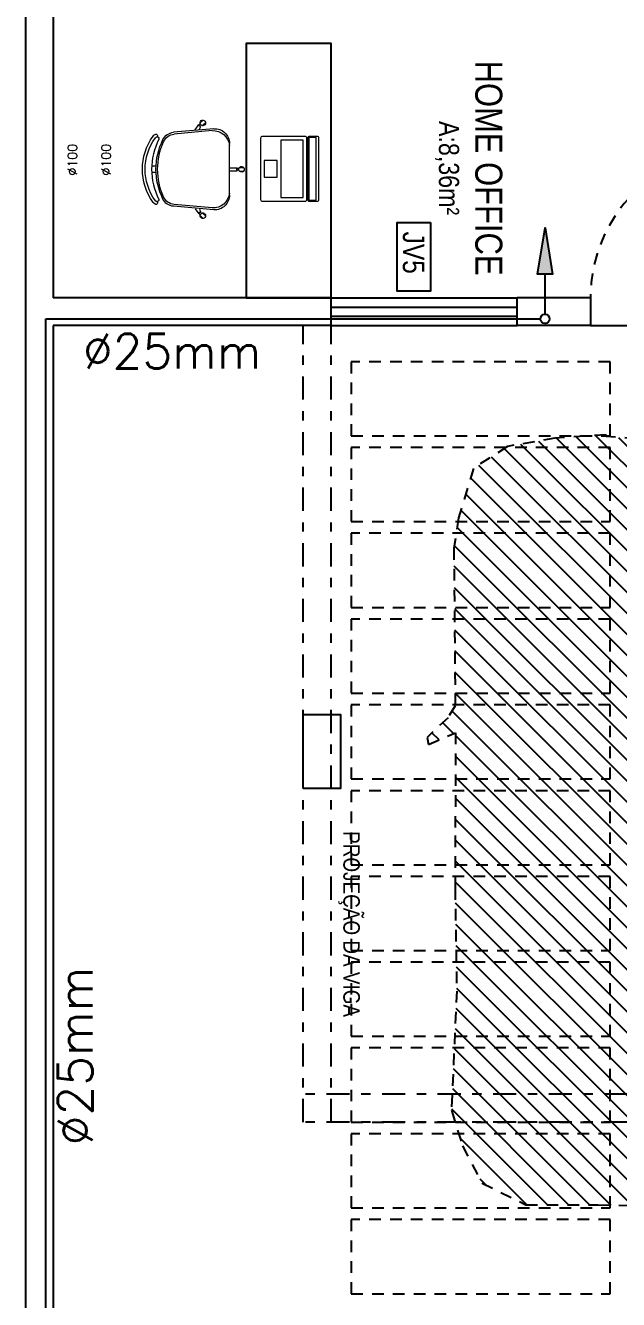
# Model space of a CAD drawing. Header units: millimetres. Extents: x 2993 to 6523, y 1057 to 2221.
# Drawn here: x 3011 to 3017.41, y 1127.81 to 1141.56 of the extents above; entities that cross this region are included whole.
import ezdxf
from ezdxf.enums import TextEntityAlignment as Align

# ---------------------------------------------------------------- set-up
doc = ezdxf.new("R2010")
doc.units = ezdxf.units.MM
doc.linetypes.add('DASHDOT2', pattern=[0.5, 0.25, -0.125, 0, -0.125])
doc.linetypes.add('HIDDEN2', pattern=[0.1875, 0.125, -0.0625])
for name, color, linetype in [('-HIDRO', 8, 'Continuous'), ('AR-MOB', 252, 'Continuous'), ('E-txt-g', 3, 'Continuous'), ('HIDRA', 4, 'Continuous'), ('PONTOS_ELETRICOS', 8, 'Continuous'), ('Texto-Tubos', 7, 'Continuous')]:
    doc.layers.add(name, color=color, linetype=linetype)
doc.layers.add('E-Lay-9', color=9, linetype='Continuous', lineweight=9)
doc.layers.add('E-Txt-W', color=7, linetype='Continuous', lineweight=20)
doc.styles.add('ADITIVOCAD', font='ROMANS.shx')
doc.styles.add('F2', font='ARIALN.TTF')
doc.styles.add('REG60', font='romans.shx', dxfattribs={"width": 0.8, "height": 0.15})
doc.styles.add('REG80', font='romans.shx', dxfattribs={"width": 0.8, "height": 0.2})
doc.styles.add('TCTUBOS-TXT', font='txt.shx')

# ---------------------------------------------------------------- blocks, each defined once
blk = doc.blocks.new('TXT-AMB75')
at = {"layer": 'E-txt-g', "style": 'REG80', "width": 0.8, "flags": 8}
blk.add_attdef('TXT', text='', height=0.2, dxfattribs=at).set_placement((0.0055, 0.2964), align=Align.CENTER)
at = {"layer": 'E-Txt-W', "style": 'REG60', "width": 0.8, "flags": 8}
blk.add_attdef('TXT', text='', height=0.15, dxfattribs=at).set_placement((0.0055, 0.0271), align=Align.CENTER)
blk = doc.blocks.new('Notebook')
at = {"layer": 'E-Lay-9', "color": 8}
for p, q in [((-0.175, 0.305), (-0.175, 0.3)), ((-0.175, 0.3), (-0.175, 0.265)), ((0.165, 0.315), (-0.165, 0.315)), ((0.175, 0.3), (0.175, 0.305)), ((0.175, 0.265), (0.175, 0.3)), ((-0.165, 0.255), (0.165, 0.255))]:
    blk.add_line(p, q, dxfattribs=at)
for points in [[(-0.165, 0.26), (0.165, 0.26, 0.414214), (0.17, 0.265), (0.17, 0.295, 0.414214), (0.165, 0.3), (-0.165, 0.3, 0.414214), (-0.17, 0.295), (-0.17, 0.265, 0.414214)], [(-0.165, 0), (0.165, 0, 0.414214), (0.175, 0.01), (0.175, 0.24, 0.414214), (0.165, 0.25), (-0.165, 0.25, 0.414214), (-0.175, 0.24), (-0.175, 0.01, 0.414214)]]:
    blk.add_lwpolyline(points, format="xyb", close=True, dxfattribs=at)
for points in [[(-0.155, 0.11), (0.155, 0.11), (0.155, 0.23), (-0.155, 0.23)], [(-0.105, 0.25), (-0.145, 0.25), (-0.145, 0.255), (-0.105, 0.255)], [(0.105, 0.25), (0.145, 0.25), (0.145, 0.255), (0.105, 0.255)], [(-0.045, 0.02), (0.045, 0.02), (0.045, 0.09), (-0.045, 0.09)]]:
    blk.add_lwpolyline(points, close=True, dxfattribs=at)
for centre, start, end in [((-0.165, 0.305), 90, 180), ((0.165, 0.305), 0, 90), ((-0.165, 0.265), 180, 270), ((0.165, 0.265), 270, 360)]:
    blk.add_arc(centre, 0.01, start, end, dxfattribs=at)
blk = doc.blocks.new('Cadeira')
at = {"layer": 'E-Lay-9', "color": 8}
for p, q in [((-0.0093, 0.0535), (-0.0093, 0.0769)), ((0.0096, 0.0535), (0.0096, 0.0769)), ((-0.1393, 0), (0.1393, 0)), ((-0.0075, 0), (-0.0075, 0.0425)), ((-0.0075, 0.0425), (-0.0056, 0.0425)), ((0.0056, 0.0425), (0.0075, 0.0425)), ((0.0075, 0), (0.0075, 0.0425)), ((-0.2355, -0.1467), (-0.2505, -0.1288)), ((-0.2192, -0.0836), (-0.1996, -0.3023)), ((-0.2087, -0.0936), (-0.1898, -0.2982)), ((0.2087, -0.0936), (0.1898, -0.2982)), ((0.2192, -0.0836), (0.1996, -0.3023)), ((0.2355, -0.1467), (0.2505, -0.1288)), ((-0.25, -0.1588), (-0.265, -0.1409)), ((-0.2398, -0.1647), (-0.2413, -0.1659)), ((-0.2133, -0.1847), (-0.2413, -0.1659)), ((-0.2298, -0.1563), (-0.2313, -0.1575)), ((-0.2144, -0.1618), (-0.2298, -0.1563)), ((0.2133, -0.1847), (0.2413, -0.1659)), ((0.2144, -0.1618), (0.2298, -0.1563)), ((0.2298, -0.1563), (0.2313, -0.1575)), ((0.2398, -0.1647), (0.2413, -0.1659)), ((0.25, -0.1588), (0.265, -0.1409)), ((-0.0175, -0.3961), (-0.0175, -0.4196)), ((0.0175, -0.3961), (0.0175, -0.4196))]:
    blk.add_line(p, q, dxfattribs=at)
blk.add_lwpolyline([(0.1631, -0.3812, -0.237888), (-0.1631, -0.3812, 0.605717), (-0.1738, -0.3953, 0.122717), (-0.17, -0.4, 0.323529), (0.17, -0.4, 0.122717), (0.1738, -0.3953, 0.605717)], format="xyb", close=True, dxfattribs=at)
for centre in [(0, 0.0466), (-0.2382, -0.1579), (0.2382, -0.1579)]:
    blk.add_circle(centre, 0.005, dxfattribs=at)
for centre, radius, start, end in [((0.0001, 0.0652), 0.015, 281.63338, 257.45365), ((-0.1393, -0.08), 0.08, 90, 182.56924), ((0, 0.0475), 0.0075, 221.81031, 318.18969), ((0.1393, -0.08), 0.08, 357.43076, 90), ((-0.1202, -0.0886), 0.0887, 95.59249, 183.25223), ((0.1202, -0.0886), 0.0887, 356.74777, 84.40751), ((-0.2502, -0.1438), 0.015, 322.54635, 298.36662), ((0.2502, -0.1438), 0.015, 241.63338, 217.45365), ((-0.2388, -0.1573), 0.0075, 261.81031, 358.18969), ((0.2388, -0.1573), 0.0075, 181.81031, 278.18969), ((-0.1299, -0.296), 0.07, 185.12125, 243.60471), ((-0.1201, -0.2918), 0.07, 185.2999, 245.73609), ((0.1201, -0.2918), 0.07, 294.26391, 354.7001), ((0.1299, -0.296), 0.07, 296.39529, 354.87875), ((-0.1819, -0.3961), 0.00782, 29.81088, 225.32554), ((-0.1625, -0.39), 0.0275, 205.14546, 233.45713), ((0, -0.1648), 0.3052, 234.12379, 305.87621), ((-0.1625, -0.39), 0.0125, 205.14546, 233.1301), ((0, -0.0343), 0.3622, 243.60471, 296.39529), ((0, -0.0254), 0.3622, 245.73609, 294.26391), ((0.1819, -0.3961), 0.00782, 314.67446, 150.18912), ((0.1625, -0.39), 0.0275, 306.54287, 334.85454)]:
    blk.add_arc(centre, radius, start, end, dxfattribs=at)
blk = doc.blocks.new('Tsobe')
at = {"layer": 'PONTOS_ELETRICOS'}
blk.add_hatch(color=256, dxfattribs=at).paths.add_polyline_path([(0.2418, 0.04), (0.2418, 0), (0.2418, -0.04), (0.4918, 0)])
blk.add_lwpolyline([(0.025, 0), (0.2418, 0), (0.2418, 0.04), (0.4918, 0), (0.2418, -0.04), (0.2418, 0)], dxfattribs=at)
blk.add_circle((0, 0), 0.025, dxfattribs=at)

msp = doc.modelspace()

# ---------------------------------------------------------------- hatches: boundary and pattern name
at = {"layer": 'AR-MOB'}
h = msp.add_hatch(dxfattribs=at)
h.set_pattern_fill('_USER', color=256, scale=0.16, angle=-45, style=0, pattern_type=0)
h.set_pattern_definition([(315, (998.30729, 11696.25437), (0.113137085, 0.113137085), [])])
h.paths.add_polyline_path([(3018.138, 1128.812), (3018.611, 1129.045), (3018.822, 1129.447), (3018.941, 1129.833), (3018.885, 1131.119), (3018.902, 1132.23), (3018.9, 1132.799), (3018.898, 1133.908), (3019.189, 1133.781), (3019.205, 1133.857), (3018.978, 1134.071), (3018.9, 1134.199), (3018.915, 1135.901), (3018.865, 1136.228), (3018.704, 1136.762), (3018.337, 1136.999), (3017.824, 1137.088), (3017.272, 1137.125), (3017.272, 1137.144), (3016.72, 1137.106), (3016.207, 1137.018), (3015.84, 1136.781), (3015.679, 1136.247), (3015.629, 1135.92), (3015.644, 1134.218), (3015.566, 1134.089), (3015.339, 1133.876), (3015.355, 1133.8), (3015.646, 1133.927), (3015.644, 1132.818), (3015.642, 1132.249), (3015.659, 1131.138), (3015.603, 1129.852), (3015.722, 1129.466), (3015.933, 1129.064), (3016.406, 1128.83), (3017.185, 1128.829)])

# ---------------------------------------------------------------- linework, layer by layer
at = {"layer": 'AR-MOB', "linetype": 'Continuous'}
for p, q in [((3011.003, 1151.323), (3011.003, 1124.423)), ((3011.003, 1151.323), (3011.003, 1124.423)), ((3011.303, 1143.023), (3011.303, 1138.623)), ((3014.303, 1138.623), (3011.303, 1138.623)), ((3014.303, 1138.323), (3014.303, 1138.623)), ((3017.103, 1138.623), (3016.312, 1138.623)), ((3016.312, 1138.323), (3016.312, 1138.623)), ((3017.103, 1138.623), (3017.103, 1138.323)), ((3014.303, 1138.323), (3011.303, 1138.323)), ((3011.303, 1138.323), (3011.303, 1125.023)), ((3017.103, 1138.323), (3016.312, 1138.323)), ((3017.103, 1138.323), (3016.403, 1138.323)), ((3011.303, 1131.423), (3011.303, 1125.023))]:
    msp.add_line(p, q, dxfattribs=at)
at = {"layer": 'AR-MOB'}
for p, q in [((3014.303, 1138.623), (3016.312, 1138.623)), ((3014.303, 1138.523), (3016.312, 1138.523)), ((3014.303, 1138.423), (3016.312, 1138.423)), ((3014.303, 1138.323), (3016.312, 1138.323)), ((3017.103, 1138.323), (3018.703, 1138.323))]:
    msp.add_line(p, q, dxfattribs=at)
at = {"layer": 'AR-MOB', "linetype": 'DASHDOT2'}
for p, q in [((3014.003, 1129.723), (3014.003, 1138.323)), ((3014.303, 1129.723), (3014.303, 1138.323)), ((3024.703, 1130.023), (3014.003, 1130.023)), ((3024.703, 1129.723), (3014.003, 1129.723))]:
    msp.add_line(p, q, dxfattribs=at)
at = {"layer": 'AR-MOB'}
for points in [[(3014.303, 1138.623), (3014.303, 1141.369), (3013.384, 1141.369), (3013.384, 1138.623)], [(3015.377, 1139.434), (3015.377, 1138.693), (3015.017, 1138.693), (3015.017, 1139.434)]]:
    msp.add_lwpolyline(points, close=True, dxfattribs=at)
at = {"layer": 'AR-MOB', "linetype": 'HIDDEN2'}
for points in [[(3014.521, 1137.132), (3017.315, 1137.132), (3017.315, 1137.932), (3014.521, 1137.932)], [(3014.521, 1136.206), (3017.315, 1136.206), (3017.315, 1137.006), (3014.521, 1137.006)], [(3014.521, 1135.28), (3017.315, 1135.28), (3017.315, 1136.08), (3014.521, 1136.08)], [(3014.521, 1134.354), (3017.315, 1134.354), (3017.315, 1135.154), (3014.521, 1135.154)], [(3014.521, 1133.428), (3017.315, 1133.428), (3017.315, 1134.228), (3014.521, 1134.228)], [(3014.521, 1132.501), (3017.315, 1132.501), (3017.315, 1133.301), (3014.521, 1133.301)], [(3014.521, 1131.575), (3017.315, 1131.575), (3017.315, 1132.375), (3014.521, 1132.375)], [(3014.521, 1130.649), (3017.315, 1130.649), (3017.315, 1131.449), (3014.521, 1131.449)], [(3014.521, 1129.723), (3017.315, 1129.723), (3017.315, 1130.523), (3014.521, 1130.523)], [(3014.521, 1128.797), (3017.315, 1128.797), (3017.315, 1129.597), (3014.521, 1129.597)], [(3014.521, 1127.87), (3017.315, 1127.87), (3017.315, 1128.67), (3014.521, 1128.67)]]:
    msp.add_lwpolyline(points, close=True, dxfattribs=at)
msp.add_lwpolyline([(3017.824, 1137.088), (3017.272, 1137.125), (3017.272, 1137.144), (3016.72, 1137.106), (3016.207, 1137.018), (3015.84, 1136.781), (3015.679, 1136.247), (3015.629, 1135.92), (3015.644, 1134.218), (3015.566, 1134.089), (3015.339, 1133.876), (3015.355, 1133.8), (3015.646, 1133.927), (3015.644, 1132.818), (3015.642, 1132.249), (3015.659, 1131.138), (3015.603, 1129.852), (3015.722, 1129.466), (3015.933, 1129.064), (3016.406, 1128.83), (3017.185, 1128.829), (3018.138, 1128.812)], dxfattribs=at)
at = {"layer": 'AR-MOB', "linetype": 'Continuous'}
msp.add_lwpolyline([(3014.003, 1133.323), (3014.003, 1134.123), (3014.403, 1134.123), (3014.403, 1133.323)], close=True, dxfattribs=at)
at = {"layer": 'AR-MOB', "linetype": 'HIDDEN2'}
msp.add_arc((3018.703, 1138.623), 1.6, 90, 180, dxfattribs=at)
at = {"layer": 'HIDRA'}
for p, q in [((3011.224, 1126.983), (3011.224, 1138.395)), ((3011.224, 1138.395), (3016.563, 1138.395))]:
    msp.add_line(p, q, dxfattribs=at)

# ---------------------------------------------------------------- block references
at = {"layer": '-HIDRO', "xscale": 2, "yscale": 2, "zscale": 2, "rotation": 90}
msp.add_blockref('Tsobe', (3016.613, 1138.395), dxfattribs=at)
at = {"layer": 'AR-MOB'}
ref = msp.add_blockref('TXT-AMB75', (3015.428, 1140.031), dxfattribs=dict(at, xscale=1.458, yscale=1.458, zscale=1.458, rotation=270))
ref.add_attrib('TXT', 'HOME OFFICE', dxfattribs={"layer": 'E-txt-g', "color": 2, "height": 0.2916, "rotation": 270, "style": 'F2'}).set_placement((3015.86, 1140.023), align=Align.CENTER)
ref.add_attrib('TXT', 'A:8,36m²', dxfattribs={"layer": 'E-Txt-W', "height": 0.2187, "rotation": 270, "style": 'F2'}).set_placement((3015.467, 1140.023), align=Align.CENTER)
at = {"layer": 'AR-MOB', "yscale": 2, "zscale": 2, "rotation": 270}
for name, p, xscale in [('Cadeira', (3013.205, 1140.01), -2), ('Notebook', (3013.541, 1140.015), 2)]:
    msp.add_blockref(name, p, dxfattribs=dict(at, xscale=xscale))

# ---------------------------------------------------------------- texts
at = {"layer": 'AR-MOB', "linetype": 'Continuous', "style": 'F2'}
for s, height, p in [('JV5', 0.2308, (3015.309, 1139.337)), ('PROJEÇÃO DA VIGA', 0.17812, (3014.613, 1132.864))]:
    msp.add_text(s, height=height, rotation=270, dxfattribs=at).set_placement(p, align=Align.TOP_LEFT)
at = {"layer": 'HIDRA', "insert": (3012.587, 1138.046), "char_height": 0.375, "attachment_point": 5, "style": 'ADITIVOCAD'}
msp.add_mtext('%%C25mm', dxfattribs=at)
at = {"layer": 'HIDRA', "insert": (3011.538, 1130.437), "char_height": 0.375, "attachment_point": 5, "rotation": 90, "style": 'ADITIVOCAD'}
msp.add_mtext('%%C25mm', dxfattribs=at)
at = {"layer": 'Texto-Tubos', "style": 'TCTUBOS-TXT'}
for p in [(3011.559, 1140.113), (3011.923, 1140.113)]:
    msp.add_text('%%C100', height=0.1, rotation=90, dxfattribs=at).set_placement(p, align=Align.CENTER)

doc.saveas('drawing.dxf')
